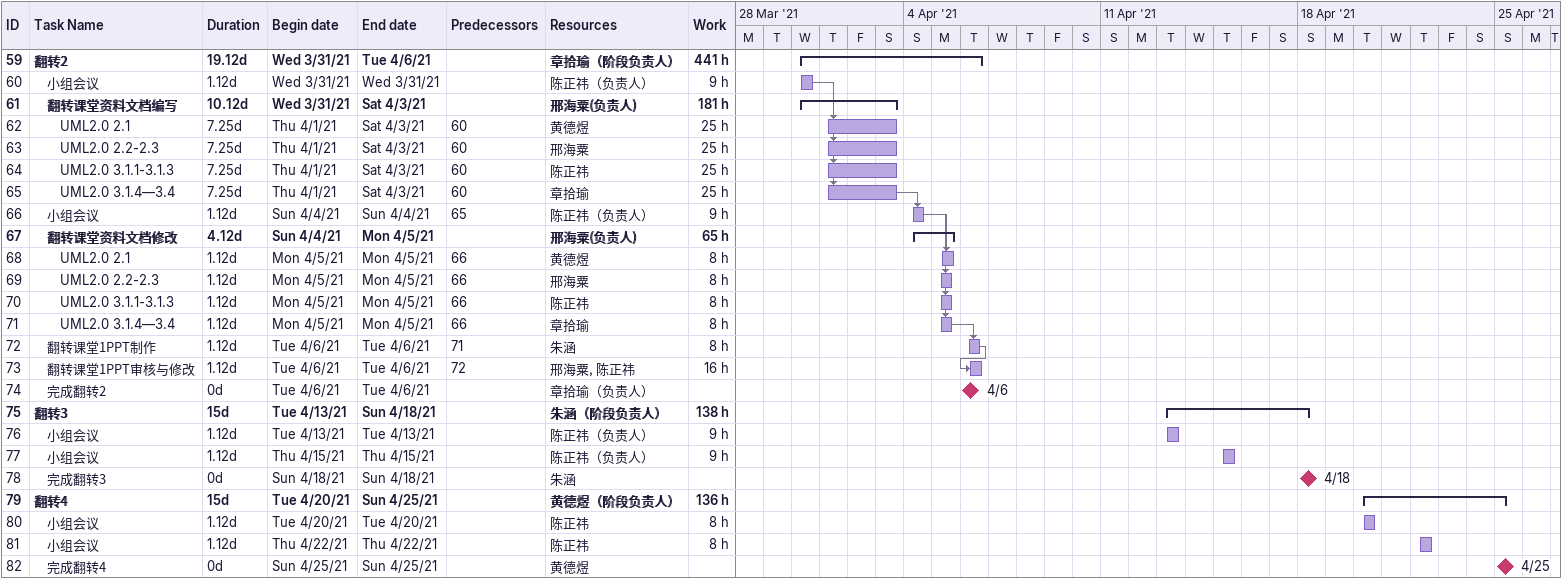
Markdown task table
| ID | Level | Task | Duration | Start | Finish | Predecessors | Resources | Work (h) |
|---|---|---|---|---|---|---|---|---|
| 59 | 1 | **翻转2** | 19.12d | 2021-03-31 | 2021-04-06 |  | 章拾瑜（阶段负责人） | 441 |
| 60 | 2 | 小组会议 | 1.12d | 2021-03-31 | 2021-03-31 |  | 陈正祎（负责人） | 9 |
| 61 | 2 | **翻转课堂资料文档编写** | 10.12d | 2021-03-31 | 2021-04-03 |  | 邢海粟(负责人) | 181 |
| 62 | 3 | UML2.0 2.1 | 7.25d | 2021-04-01 | 2021-04-03 | 60 | 黄德煜 | 25 |
| 63 | 3 | UML2.0 2.2-2.3 | 7.25d | 2021-04-01 | 2021-04-03 | 60 | 邢海粟 | 25 |
| 64 | 3 | UML2.0 3.1.1-3.1.3 | 7.25d | 2021-04-01 | 2021-04-03 | 60 | 陈正祎 | 25 |
| 65 | 3 | UML2.0 3.1.4—3.4 | 7.25d | 2021-04-01 | 2021-04-03 | 60 | 章拾瑜 | 25 |
| 66 | 2 | 小组会议 | 1.12d | 2021-04-04 | 2021-04-04 | 65 | 陈正祎（负责人） | 9 |
| 67 | 2 | **翻转课堂资料文档修改** | 4.12d | 2021-04-04 | 2021-04-05 |  | 邢海粟(负责人) | 65 |
| 68 | 3 | UML2.0 2.1 | 1.12d | 2021-04-05 | 2021-04-05 | 66 | 黄德煜 | 8 |
| 69 | 3 | UML2.0 2.2-2.3 | 1.12d | 2021-04-05 | 2021-04-05 | 66 | 邢海粟 | 8 |
| 70 | 3 | UML2.0 3.1.1-3.1.3 | 1.12d | 2021-04-05 | 2021-04-05 | 66 | 陈正祎 | 8 |
| 71 | 3 | UML2.0 3.1.4—3.4 | 1.12d | 2021-04-05 | 2021-04-05 | 66 | 章拾瑜 | 8 |
| 72 | 2 | 翻转课堂1PPT制作 | 1.12d | 2021-04-06 | 2021-04-06 | 71 | 朱涵 | 8 |
| 73 | 2 | 翻转课堂1PPT审核与修改 | 1.12d | 2021-04-06 | 2021-04-06 | 72 | 邢海粟, 陈正祎 | 16 |
| 74 | 2 | 完成翻转2 | 0d | 2021-04-06 | 2021-04-06 |  | 章拾瑜（负责人） |  |
| 75 | 1 | **翻转3** | 15d | 2021-04-13 | 2021-04-18 |  | 朱涵（阶段负责人） | 138 |
| 76 | 2 | 小组会议 | 1.12d | 2021-04-13 | 2021-04-13 |  | 陈正祎（负责人） | 9 |
| 77 | 2 | 小组会议 | 1.12d | 2021-04-15 | 2021-04-15 |  | 陈正祎（负责人） | 9 |
| 78 | 2 | 完成翻转3 | 0d | 2021-04-18 | 2021-04-18 |  | 朱涵 |  |
| 79 | 1 | **翻转4** | 15d | 2021-04-20 | 2021-04-25 |  | 黄德煜（阶段负责人） | 136 |
| 80 | 2 | 小组会议 | 1.12d | 2021-04-20 | 2021-04-20 |  | 陈正祎 | 8 |
| 81 | 2 | 小组会议 | 1.12d | 2021-04-22 | 2021-04-22 |  | 陈正祎 | 8 |
| 82 | 2 | 完成翻转4 | 0d | 2021-04-25 | 2021-04-25 |  | 黄德煜 |  |
